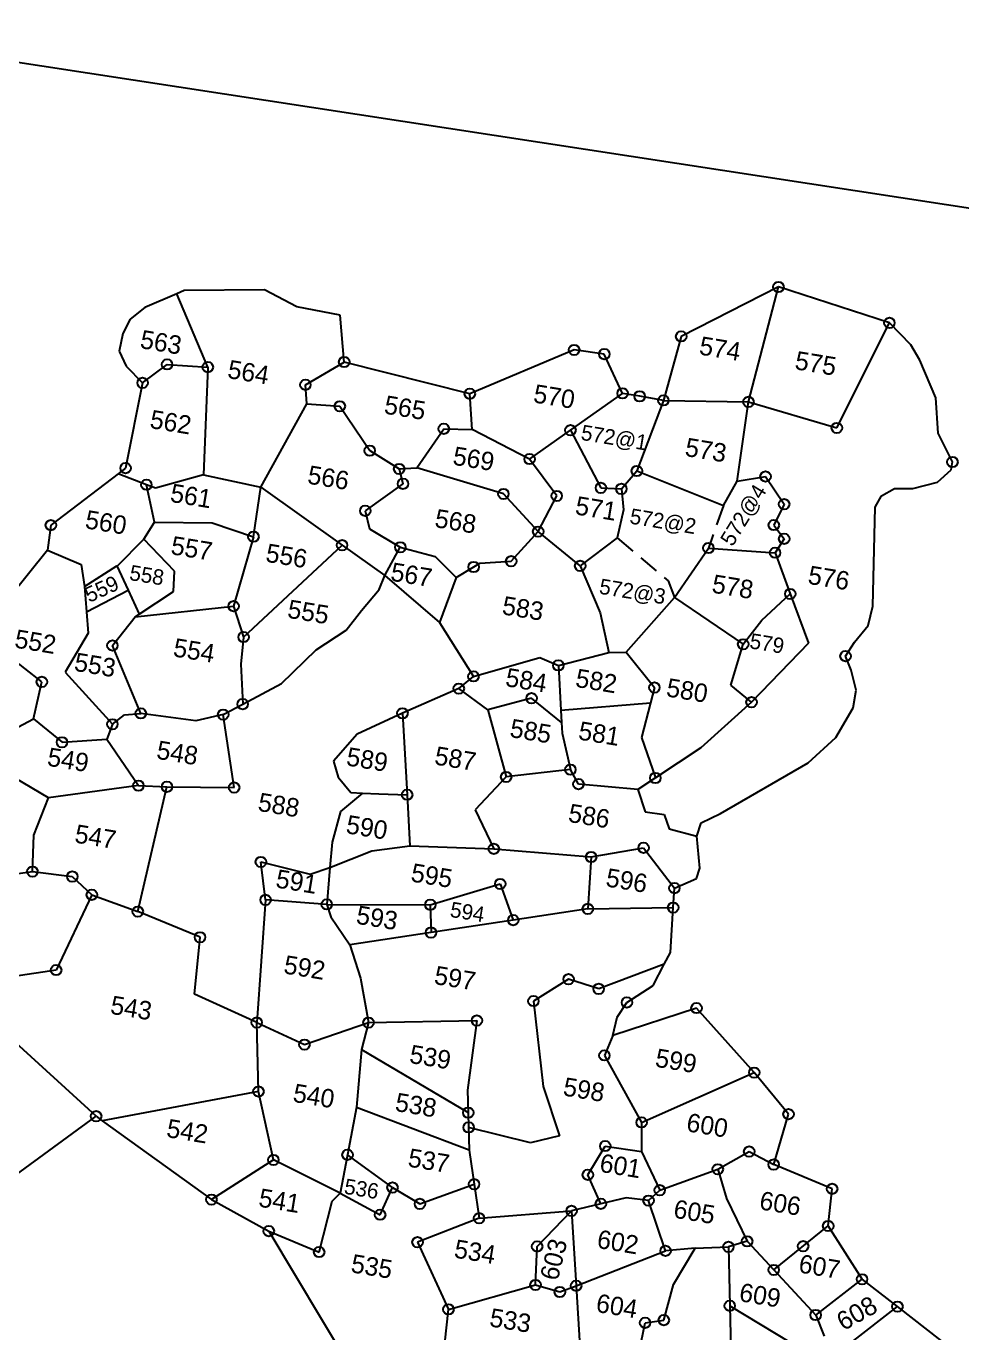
# Model space of a CAD drawing. Header units: metres. Extents: x 260190 to 263401, y 2203527 to 2206859.
# Drawn here: x 261844.3 to 262073, y 2205424.2 to 2205743.7 of the extents above; entities that cross this region are included whole.
import ezdxf

# ---------------------------------------------------------------- set-up
doc = ezdxf.new("R2010")
doc.units = ezdxf.units.M
doc.header["$MEASUREMENT"] = 0
doc.linetypes.add('DASHED', pattern=[0.75, 0.5, -0.25])
for name, color, linetype in [('OFF', 1, 'Continuous'), ('POLY_PARCEL', 6, 'Continuous'), ('POLY_SUBPARCEL', 6, 'DASHED'), ('POLY_WATER', 4, 'Continuous'), ('SYM_STONE', 1, 'Continuous'), ('TEXT_PARCEL', 7, 'Continuous')]:
    doc.layers.add(name, color=color, linetype=linetype)
doc.styles.add('TEXT_MAP', font='', dxfattribs={"height": 1.8})
doc.styles.get('TEXT_MAP').set_extended_font_data('Kruti Dev 050')

msp = doc.modelspace()

# ---------------------------------------------------------------- linework, layer by layer
at = {"layer": 'OFF'}
msp.add_line((262542.96, 2205627.37), (261746.78, 2205749.47), dxfattribs=at)
at = {"layer": 'POLY_PARCEL'}
for p, q in [((261902.57, 2205679.21), (261882.97, 2205679.02)), ((261910.5, 2205675.03), (261902.57, 2205679.21)), ((262028.19, 2205679.91), (262004.42, 2205667.82)), ((262020.86, 2205651.82), (262028.19, 2205679.91)), ((262055.3, 2205671.14), (262028.19, 2205679.91)), ((261881.14, 2205678.24), (261873.31, 2205674.87)), ((261882.97, 2205679.02), (261881.14, 2205678.24)), ((261888.73, 2205660.31), (261881.14, 2205678.24)), ((261873.31, 2205674.87), (261869.79, 2205672.04)), ((261921.12, 2205673.02), (261910.5, 2205675.03)), ((261922.07, 2205661.56), (261921.12, 2205673.02)), ((261869.79, 2205672.04), (261867.97, 2205668.57)), ((262042.47, 2205645.44), (262055.3, 2205671.14)), ((262060.52, 2205665.8), (262055.3, 2205671.14)), ((261867.97, 2205668.57), (261867.07, 2205664.23)), ((262004.42, 2205667.82), (262000.08, 2205652.17)), ((261867.07, 2205664.23), (261868.8, 2205660.54)), ((261978.26, 2205664.52), (261952.77, 2205653.79)), ((261985.63, 2205663.49), (261978.26, 2205664.52)), ((261990.1, 2205653.9), (261985.63, 2205663.49)), ((262062.77, 2205662.02), (262060.52, 2205665.8)), ((261868.8, 2205660.54), (261872.8, 2205656.47)), ((261872.8, 2205656.47), (261878.78, 2205660.98)), ((261878.78, 2205660.98), (261888.73, 2205660.31)), ((261888.73, 2205660.31), (261887.69, 2205634)), ((261912.58, 2205656), (261922.07, 2205661.56)), ((261952.77, 2205653.79), (261922.07, 2205661.56)), ((262066.64, 2205652.77), (262062.77, 2205662.02)), ((261872.8, 2205656.47), (261868.65, 2205635.62)), ((261912.97, 2205651.3), (261912.58, 2205656)), ((261953.33, 2205645.05), (261952.77, 2205653.79)), ((261977.36, 2205644.89), (261990.1, 2205653.9)), ((261994.28, 2205653.18), (261990.1, 2205653.9)), ((261901.69, 2205630.93), (261912.97, 2205651.3)), ((261912.97, 2205651.3), (261921, 2205650.75)), ((261921, 2205650.75), (261928.31, 2205639.89)), ((262000.08, 2205652.17), (261993.59, 2205634.92)), ((262000.08, 2205652.17), (261994.28, 2205653.18)), ((262000.08, 2205652.17), (262020.86, 2205651.82)), ((262018.06, 2205632.44), (262020.86, 2205651.82)), ((262020.86, 2205651.82), (262042.47, 2205645.44)), ((262067.2, 2205644.15), (262066.64, 2205652.77)), ((261939.8, 2205635.68), (261946.4, 2205645.23)), ((261946.4, 2205645.23), (261953.33, 2205645.05)), ((261967.37, 2205637.83), (261953.33, 2205645.05)), ((261967.37, 2205637.83), (261977.36, 2205644.89)), ((261977.36, 2205644.89), (261984.81, 2205630.79)), ((262070.71, 2205637.12), (262067.2, 2205644.15)), ((261928.31, 2205639.89), (261935.5, 2205635.42)), ((261974.01, 2205628.81), (261967.37, 2205637.83)), ((261868.65, 2205635.62), (261866.8, 2205634.21)), ((261935.5, 2205635.42), (261939.8, 2205635.68)), ((261935.5, 2205635.42), (261936.43, 2205631.79)), ((261960.97, 2205629.3), (261939.8, 2205635.68)), ((261989.8, 2205630.55), (261993.59, 2205634.92)), ((261993.59, 2205634.92), (262014.77, 2205626.44)), ((262067.02, 2205632.16), (262070.39, 2205635.19)), ((262070.39, 2205635.19), (262070.71, 2205637.12)), ((261866.8, 2205634.21), (261850.38, 2205621.67)), ((261873.73, 2205631.56), (261866.8, 2205634.21)), ((261875.73, 2205622.44), (261873.73, 2205631.56)), ((261875.93, 2205630.72), (261873.73, 2205631.56)), ((261887.69, 2205634), (261875.93, 2205630.72)), ((261887.69, 2205634), (261901.69, 2205630.93)), ((261936.43, 2205631.79), (261927.22, 2205625.18)), ((262014.77, 2205626.44), (262018.06, 2205632.44)), ((262018.06, 2205632.44), (262025.04, 2205633.57)), ((262025.04, 2205633.57), (262029.57, 2205626.8)), ((262061.02, 2205630.63), (262067.02, 2205632.16)), ((261899.9, 2205618.85), (261901.69, 2205630.93)), ((261901.69, 2205630.93), (261921.54, 2205616.77)), ((261969.48, 2205620.09), (261960.97, 2205629.3)), ((261969.48, 2205620.09), (261974.01, 2205628.81)), ((261984.81, 2205630.79), (261989.8, 2205630.55)), ((261989.8, 2205630.55), (261990.31, 2205625.44)), ((262051.83, 2205626.05), (262053.37, 2205628.84)), ((262053.37, 2205628.84), (262056.54, 2205630.65)), ((262056.54, 2205630.65), (262061.02, 2205630.63)), ((261927.22, 2205625.18), (261928.24, 2205620.76)), ((261990.31, 2205625.44), (261988.79, 2205618.54)), ((262029.57, 2205626.8), (262027.06, 2205621.7)), ((262051.26, 2205601.83), (262051.83, 2205626.05)), ((261850.38, 2205621.67), (261849.55, 2205615.53)), ((261873.11, 2205618.23), (261875.73, 2205622.44)), ((261875.73, 2205622.44), (261889.82, 2205622.25)), ((261889.82, 2205622.25), (261899.9, 2205618.85)), ((262027.06, 2205621.7), (262029.59, 2205618.34)), ((261899.9, 2205618.85), (261895.04, 2205601.86)), ((261928.24, 2205620.76), (261935.78, 2205616.26)), ((261962.88, 2205612.86), (261969.48, 2205620.09)), ((261979.74, 2205611.71), (261969.48, 2205620.09)), ((261988.79, 2205618.54), (261979.74, 2205611.71)), ((261849.55, 2205615.53), (261840.28, 2205603.95)), ((261849.55, 2205615.53), (261857.78, 2205612.06)), ((261866.63, 2205611.76), (261873.11, 2205618.23)), ((261880.59, 2205610.42), (261873.11, 2205618.23)), ((261897.48, 2205594.31), (261921.54, 2205616.77)), ((261921.54, 2205616.77), (261931.98, 2205609.33)), ((261931.98, 2205609.33), (261935.78, 2205616.26)), ((261935.78, 2205616.26), (261944.3, 2205613.98)), ((262002.8, 2205603.98), (262011.07, 2205616.08)), ((262011.07, 2205616.08), (262027.36, 2205614.92)), ((262029.59, 2205618.34), (262027.36, 2205614.92)), ((261857.78, 2205612.06), (261858.64, 2205606.7)), ((261944.3, 2205613.98), (261949.46, 2205608.88)), ((261953.71, 2205611.44), (261955.25, 2205612.38)), ((261955.25, 2205612.38), (261962.88, 2205612.86)), ((262027.36, 2205614.92), (262031.08, 2205604.86)), ((261858.64, 2205606.7), (261866.52, 2205611.7)), ((261866.52, 2205611.7), (261866.63, 2205611.76)), ((261866.52, 2205611.7), (261869.28, 2205605.76)), ((261880.35, 2205605.44), (261880.59, 2205610.42)), ((261930.59, 2205605.9), (261931.98, 2205609.33)), ((261931.98, 2205609.33), (261945.37, 2205597.85)), ((261949.46, 2205608.88), (261945.37, 2205597.85)), ((261949.46, 2205608.88), (261953.71, 2205611.44)), ((261979.74, 2205611.71), (261984.59, 2205600.21)), ((261858.64, 2205606.7), (261859.12, 2205600.44)), ((261859.12, 2205600.44), (261869.28, 2205605.76)), ((261869.28, 2205605.76), (261872, 2205599.89)), ((261926.28, 2205600.81), (261930.59, 2205605.9)), ((261872, 2205599.89), (261880.35, 2205605.44)), ((261990.99, 2205590.63), (262002.8, 2205603.98)), ((262002.8, 2205603.98), (262019.58, 2205592.55)), ((262024.14, 2205598.47), (262031.08, 2205604.86)), ((262031.08, 2205604.86), (262035.53, 2205592.81)), ((261859.12, 2205600.44), (261859.52, 2205595.27)), ((261865.42, 2205592.24), (261871.02, 2205599.24)), ((261871.02, 2205599.24), (261895.04, 2205601.86)), ((261871.02, 2205599.24), (261872, 2205599.89)), ((261895.04, 2205601.86), (261897.48, 2205594.31)), ((261922.58, 2205596), (261926.28, 2205600.81)), ((261984.59, 2205600.21), (261986.73, 2205590.56)), ((262050.13, 2205597.17), (262051.26, 2205601.83)), ((261945.37, 2205597.85), (261953.66, 2205584.69)), ((262019.58, 2205592.55), (262024.14, 2205598.47)), ((262046.76, 2205593.06), (262050.13, 2205597.17)), ((261859.52, 2205595.27), (261853.91, 2205585.72)), ((261897.48, 2205594.31), (261896.77, 2205587.66)), ((261915.22, 2205591.22), (261922.58, 2205596)), ((262035.53, 2205592.81), (262021.61, 2205578.37)), ((262044.59, 2205589.65), (262046.76, 2205593.06)), ((261848.19, 2205583.35), (261839.88, 2205589.86)), ((261872.36, 2205575.64), (261865.42, 2205592.24)), ((261906.71, 2205582.96), (261915.22, 2205591.22)), ((261974.4, 2205587.37), (261986.73, 2205590.56)), ((261986.73, 2205590.56), (261990.99, 2205590.63)), ((261990.99, 2205590.63), (261997.88, 2205581.96)), ((262016.52, 2205582.54), (262019.58, 2205592.55)), ((262045.99, 2205586.18), (262044.59, 2205589.65)), ((261896.77, 2205587.66), (261897.26, 2205577.9)), ((261953.66, 2205584.69), (261969.88, 2205589.27)), ((261969.88, 2205589.27), (261974.4, 2205587.37)), ((261974.4, 2205587.37), (261975.03, 2205576.44)), ((261846.15, 2205574.31), (261848.19, 2205583.35)), ((261853.91, 2205585.72), (261865.42, 2205572.98)), ((261950.07, 2205581.71), (261953.66, 2205584.69)), ((262047.17, 2205581.33), (262045.99, 2205586.18)), ((261897.26, 2205577.9), (261906.71, 2205582.96)), ((261950.07, 2205581.71), (261936.31, 2205575.66)), ((261957.14, 2205576.49), (261950.07, 2205581.71)), ((261997.88, 2205581.96), (261996.9, 2205578.19)), ((262021.61, 2205578.37), (262016.52, 2205582.54)), ((262046.45, 2205576.96), (262047.17, 2205581.33)), ((261892.5, 2205575.34), (261897.26, 2205577.9)), ((261967.86, 2205579.36), (261957.14, 2205576.49)), ((261975.2, 2205573.45), (261967.86, 2205579.36)), ((261975.03, 2205576.44), (261996.9, 2205578.19)), ((261996.9, 2205578.19), (261994.71, 2205569.73)), ((262021.61, 2205578.37), (262009.25, 2205567.2)), ((262042.22, 2205569.76), (262046.45, 2205576.96)), ((261841.12, 2205571.65), (261846.15, 2205574.31)), ((261846.15, 2205574.31), (261853.11, 2205568.58)), ((261865.42, 2205572.98), (261868.37, 2205575.25)), ((261868.37, 2205575.25), (261872.36, 2205575.64)), ((261885.79, 2205573.81), (261872.36, 2205575.64)), ((261892.5, 2205575.34), (261885.79, 2205573.81)), ((261895.17, 2205557.51), (261892.5, 2205575.34)), ((261936.31, 2205575.66), (261925.22, 2205570.53)), ((261936.31, 2205575.66), (261937.44, 2205555.75)), ((261957.14, 2205576.49), (261961.65, 2205560.1)), ((261975.03, 2205576.44), (261975.2, 2205573.45)), ((261865.42, 2205572.98), (261864.08, 2205569.34)), ((261925.22, 2205570.53), (261919.49, 2205563.93)), ((261975.2, 2205573.45), (261975.35, 2205570.79)), ((261975.35, 2205570.79), (261977.34, 2205561.88)), ((261853.11, 2205568.58), (261864.08, 2205569.34)), ((261864.08, 2205569.34), (261871.77, 2205557.97)), ((261994.71, 2205569.73), (261998.11, 2205559.85)), ((262035.44, 2205563.52), (262042.22, 2205569.76)), ((262009.25, 2205567.2), (261998.11, 2205559.85)), ((261849.77, 2205554.98), (261837.38, 2205562.34)), ((261919.49, 2205563.93), (261920.6, 2205560.07)), ((261977.34, 2205561.88), (261961.65, 2205560.1)), ((261979.32, 2205558.35), (261977.34, 2205561.88)), ((262014.02, 2205551.16), (262035.44, 2205563.52)), ((261871.77, 2205557.97), (261849.77, 2205554.98)), ((261871.62, 2205527.17), (261878.76, 2205557.69)), ((261871.77, 2205557.97), (261878.76, 2205557.69)), ((261878.76, 2205557.69), (261895.17, 2205557.51)), ((261920.6, 2205560.07), (261923.65, 2205556.29)), ((261961.65, 2205560.1), (261954.1, 2205552.04)), ((261993.86, 2205557.04), (261979.32, 2205558.35)), ((261998.11, 2205559.85), (261993.86, 2205557.04)), ((261846.25, 2205545.89), (261849.77, 2205554.98)), ((261926.57, 2205556.13), (261921.15, 2205551.67)), ((261923.65, 2205556.29), (261926.57, 2205556.13)), ((261926.57, 2205556.13), (261930.55, 2205555.93)), ((261930.55, 2205555.93), (261937.44, 2205555.75)), ((261937.44, 2205555.75), (261938.14, 2205543.27)), ((261993.86, 2205557.04), (261995.65, 2205551.56)), ((261921.15, 2205551.67), (261919.14, 2205544.17)), ((261954.1, 2205552.04), (261958.63, 2205542.52)), ((261995.65, 2205551.56), (262000.29, 2205550.92)), ((262000.29, 2205550.92), (262001.5, 2205547.39)), ((262008.27, 2205545.65), (262009.34, 2205548.88)), ((262009.34, 2205548.88), (262014.02, 2205551.16)), ((261845.88, 2205536.95), (261846.25, 2205545.89)), ((262001.5, 2205547.39), (262008.27, 2205545.65)), ((262008.95, 2205537.82), (262008.27, 2205545.65)), ((261919.14, 2205544.17), (261918.59, 2205537.94)), ((261918.59, 2205537.94), (261928.84, 2205542)), ((261928.84, 2205542), (261938.14, 2205543.27)), ((261938.14, 2205543.27), (261958.63, 2205542.52)), ((261958.63, 2205542.52), (261982.42, 2205540.53)), ((261982.42, 2205540.53), (261995.23, 2205542.78)), ((261995.23, 2205542.78), (262002.76, 2205532.91)), ((261902.86, 2205530.04), (261901.71, 2205539.31)), ((261901.71, 2205539.31), (261913.79, 2205536.36)), ((261982.42, 2205540.53), (261981.62, 2205527.84)), ((261836.24, 2205535.63), (261845.88, 2205536.95)), ((261845.88, 2205536.95), (261855.62, 2205535.74)), ((261855.62, 2205535.74), (261860.4, 2205531.28)), ((261913.79, 2205536.36), (261918.59, 2205537.94)), ((261918.59, 2205537.94), (261917.8, 2205528.93)), ((262008.17, 2205535.25), (262008.95, 2205537.82)), ((261943.11, 2205528.83), (261960.2, 2205533.94)), ((261960.2, 2205533.94), (261963.39, 2205525.09)), ((262002.47, 2205528.15), (262002.76, 2205532.91)), ((262002.76, 2205532.91), (262008.17, 2205535.25)), ((261860.4, 2205531.28), (261851.67, 2205512.87)), ((261860.4, 2205531.28), (261871.62, 2205527.17)), ((261902.86, 2205530.04), (261900.69, 2205500.05)), ((261917.8, 2205528.93), (261902.86, 2205530.04)), ((261917.8, 2205528.93), (261918.84, 2205525.86)), ((261917.8, 2205528.93), (261943.11, 2205528.83)), ((261886.83, 2205520.9), (261871.62, 2205527.17)), ((261918.84, 2205525.86), (261923.44, 2205519.05)), ((261943.11, 2205528.83), (261943.28, 2205522.05)), ((261981.62, 2205527.84), (261963.39, 2205525.09)), ((261981.62, 2205527.84), (262002.47, 2205528.15)), ((262001.79, 2205517.19), (262002.47, 2205528.15)), ((261963.39, 2205525.09), (261943.28, 2205522.05)), ((261885.51, 2205507), (261886.83, 2205520.9)), ((261943.28, 2205522.05), (261923.44, 2205519.05)), ((261923.44, 2205519.05), (261926.07, 2205510.86)), ((262000.29, 2205514.29), (262001.79, 2205517.19)), ((262000.29, 2205514.29), (261984.26, 2205508.28)), ((261997.59, 2205509.09), (262000.29, 2205514.29)), ((261851.67, 2205512.87), (261841.3, 2205511.27)), ((261926.07, 2205510.86), (261928.01, 2205500.03)), ((261976.91, 2205510.64), (261968.3, 2205505.3)), ((261984.26, 2205508.28), (261976.91, 2205510.64)), ((261900.69, 2205500.05), (261885.51, 2205507)), ((261991.16, 2205504.95), (261997.59, 2205509.09)), ((261968.3, 2205505.3), (261970.67, 2205484.42)), ((262008.17, 2205503.58), (261987.68, 2205496.91)), ((261988.78, 2205501.39), (261991.16, 2205504.95)), ((262022.28, 2205487.81), (262008.17, 2205503.58)), ((261928.01, 2205500.03), (261954.51, 2205500.54)), ((261954.51, 2205500.54), (261952.22, 2205483.49)), ((261987.68, 2205496.91), (261988.78, 2205501.39)), ((261901.11, 2205483.18), (261900.69, 2205500.05)), ((261900.69, 2205500.05), (261912.35, 2205494.65)), ((261912.35, 2205494.65), (261928.01, 2205500.03)), ((261928.01, 2205500.03), (261926.27, 2205493.43)), ((261987.68, 2205496.91), (261985.65, 2205492.01)), ((261926.27, 2205493.43), (261925.11, 2205479.31)), ((261926.27, 2205493.43), (261952.38, 2205478.01)), ((261985.65, 2205492.01), (261994.75, 2205475.63)), ((261994.75, 2205475.63), (262022.28, 2205487.81)), ((262030.66, 2205477.64), (262022.28, 2205487.81)), ((261970.67, 2205484.42), (261974.68, 2205472.35)), ((261901.11, 2205483.18), (261862.96, 2205476.04)), ((261904.76, 2205466.44), (261901.11, 2205483.18)), ((261952.22, 2205483.49), (261952.38, 2205478.01)), ((261925.11, 2205479.31), (261922.88, 2205467.7)), ((261925.11, 2205479.31), (261952.64, 2205468.89)), ((261952.38, 2205478.01), (261952.48, 2205474.4)), ((261861.44, 2205477.14), (261862.96, 2205476.04)), ((261862.96, 2205476.04), (261889.63, 2205456.75)), ((261994.75, 2205475.63), (261994.74, 2205468.48)), ((262027.02, 2205465.32), (262030.66, 2205477.64)), ((261967.62, 2205470.62), (261952.48, 2205474.4)), ((261952.48, 2205474.4), (261952.64, 2205468.89)), ((261974.68, 2205472.35), (261967.62, 2205470.62)), ((261952.64, 2205468.89), (261952.66, 2205468.23)), ((261952.66, 2205468.23), (261953.8, 2205460.51)), ((261981.62, 2205462.81), (261985.87, 2205469.84)), ((261985.87, 2205469.84), (261994.74, 2205468.48)), ((261994.74, 2205468.48), (261999.18, 2205459.05)), ((262013.37, 2205464.16), (262021.04, 2205468.5)), ((262021.04, 2205468.5), (262027.02, 2205465.32)), ((261904.76, 2205466.44), (261889.63, 2205456.75)), ((261921.08, 2205458.33), (261904.76, 2205466.44)), ((261922.88, 2205467.7), (261921.08, 2205458.33)), ((261933.87, 2205459.7), (261922.88, 2205467.7)), ((262041.3, 2205459.38), (262027.02, 2205465.32)), ((261984.79, 2205455.72), (261981.62, 2205462.81)), ((261999.18, 2205459.05), (262013.37, 2205464.16)), ((262013.37, 2205464.16), (262015.48, 2205457.04)), ((261930.85, 2205453.05), (261933.87, 2205459.7)), ((261933.87, 2205459.7), (261940.57, 2205455.7)), ((261940.57, 2205455.7), (261953.8, 2205460.51)), ((261953.8, 2205460.51), (261955.03, 2205452.2)), ((261996.44, 2205456.5), (261999.18, 2205459.05)), ((262040.35, 2205450.3), (262041.3, 2205459.38)), ((261889.63, 2205456.75), (261903.64, 2205449.04)), ((261915.95, 2205443.92), (261919.15, 2205456.34)), ((261919.15, 2205456.34), (261921.08, 2205458.33)), ((261921.08, 2205458.33), (261930.85, 2205453.05)), ((261984.79, 2205455.72), (261977.64, 2205453.99)), ((261990.95, 2205457.21), (261984.79, 2205455.72)), ((261996.44, 2205456.5), (261990.95, 2205457.21)), ((262000.61, 2205444.22), (261996.44, 2205456.5)), ((262015.48, 2205457.04), (262020.53, 2205446.55)), ((261955.03, 2205452.2), (261977.64, 2205453.99)), ((261969.22, 2205445.29), (261977.64, 2205453.99)), ((261977.64, 2205453.99), (261978.75, 2205435.67)), ((261903.64, 2205449.04), (261923.37, 2205416.12)), ((261903.64, 2205449.04), (261915.95, 2205443.92)), ((261955.03, 2205452.2), (261939.99, 2205446.33)), ((262027.04, 2205439.55), (262040.35, 2205450.3)), ((262048.62, 2205437.27), (262040.35, 2205450.3)), ((261939.99, 2205446.33), (261947.54, 2205429.91)), ((262020.53, 2205446.55), (262015.96, 2205445.19)), ((262020.53, 2205446.55), (262027.04, 2205439.55)), ((261968.83, 2205435.88), (261969.22, 2205445.29)), ((261978.75, 2205435.67), (262000.61, 2205444.22)), ((262007.82, 2205444.86), (262000.61, 2205444.22)), ((262002.52, 2205435.99), (262007.82, 2205444.86)), ((262007.82, 2205444.86), (262015.96, 2205445.19)), ((262015.96, 2205445.19), (262016.28, 2205430.78)), ((262027.04, 2205439.55), (262037.29, 2205428.52)), ((262037.29, 2205428.52), (262048.62, 2205437.27)), ((262057.27, 2205430.58), (262048.62, 2205437.27)), ((261947.54, 2205429.91), (261968.83, 2205435.88)), ((261968.83, 2205435.88), (261974.78, 2205434.16)), ((261974.78, 2205434.16), (261978.75, 2205435.67)), ((261978.75, 2205435.67), (261979.64, 2205420.91)), ((262000.18, 2205427.27), (262002.52, 2205435.99)), ((261946.62, 2205421.61), (261947.54, 2205429.91)), ((262016.28, 2205430.78), (262031.16, 2205421.8)), ((262016.28, 2205430.78), (262016.96, 2205400.61)), ((262045.84, 2205421.71), (262057.27, 2205430.58)), ((262068.05, 2205422.23), (262057.27, 2205430.58)), ((261995.59, 2205426.62), (262000.18, 2205427.27)), ((262037.29, 2205428.52), (262039.34, 2205423.35)), ((261993.71, 2205417.57), (261995.59, 2205426.62))]:
    msp.add_line(p, q, dxfattribs=at)
at = {"layer": 'POLY_SUBPARCEL', "ltscale": 10}
for p, q in [((262014.77, 2205626.44), (262011.07, 2205616.08)), ((261988.79, 2205618.54), (262001.24, 2205608.04)), ((262001.24, 2205608.04), (262002.8, 2205603.98))]:
    msp.add_line(p, q, dxfattribs=at)
at = {"layer": 'POLY_WATER'}
for p, q in [((261861.44, 2205477.14), (261839.93, 2205496.81)), ((261796.38, 2205429.77), (261861.44, 2205477.14))]:
    msp.add_line(p, q, dxfattribs=at)
at = {"layer": 'SYM_STONE'}
for centre in [(262028.19, 2205679.91), (262055.3, 2205671.14), (262004.42, 2205667.82), (261978.26, 2205664.52), (261985.63, 2205663.49), (261878.78, 2205660.98), (261888.73, 2205660.31), (261922.07, 2205661.56), (261872.8, 2205656.47), (261912.58, 2205656), (261952.77, 2205653.79), (261990.1, 2205653.9), (261994.28, 2205653.18), (261921, 2205650.75), (262000.08, 2205652.17), (262020.86, 2205651.82), (261946.4, 2205645.23), (261977.36, 2205644.89), (262042.47, 2205645.44), (261928.31, 2205639.89), (261967.37, 2205637.83), (262070.71, 2205637.12), (261868.65, 2205635.62), (261935.5, 2205635.42), (261993.59, 2205634.92), (262025.04, 2205633.57), (261873.73, 2205631.56), (261936.43, 2205631.79), (261984.81, 2205630.79), (261989.8, 2205630.55), (261960.97, 2205629.3), (261974.01, 2205628.81), (262029.57, 2205626.8), (261927.22, 2205625.18), (261850.38, 2205621.67), (262027.06, 2205621.7), (261899.9, 2205618.85), (261969.48, 2205620.09), (262029.59, 2205618.34), (261921.54, 2205616.77), (261935.78, 2205616.26), (262011.07, 2205616.08), (262027.36, 2205614.92), (261953.71, 2205611.44), (261962.88, 2205612.86), (261979.74, 2205611.71), (262031.08, 2205604.86), (261895.04, 2205601.86), (261865.42, 2205592.24), (261897.48, 2205594.31), (262019.58, 2205592.55), (262044.59, 2205589.65), (261974.4, 2205587.37), (261848.19, 2205583.35), (261953.66, 2205584.69), (261997.88, 2205581.96), (261950.07, 2205581.71), (261967.86, 2205579.36), (261872.36, 2205575.64), (261897.26, 2205577.9), (261936.31, 2205575.66), (262021.61, 2205578.37), (261865.42, 2205572.98), (261892.5, 2205575.34), (261853.11, 2205568.58), (261961.65, 2205560.1), (261977.34, 2205561.88), (261998.11, 2205559.85), (261871.77, 2205557.97), (261878.76, 2205557.69), (261895.17, 2205557.51), (261979.32, 2205558.35), (261937.44, 2205555.75), (261958.63, 2205542.52), (261982.42, 2205540.53), (261995.23, 2205542.78), (261901.71, 2205539.31), (261845.88, 2205536.95), (261855.62, 2205535.74), (261860.4, 2205531.28), (261960.2, 2205533.94), (262002.76, 2205532.91), (261902.86, 2205530.04), (261917.8, 2205528.93), (261943.11, 2205528.83), (261981.62, 2205527.84), (262002.47, 2205528.15), (261871.62, 2205527.17), (261963.39, 2205525.09), (261943.28, 2205522.05), (261886.83, 2205520.9), (261851.67, 2205512.87), (261976.91, 2205510.64), (261968.3, 2205505.3), (261984.26, 2205508.28), (261991.16, 2205504.95), (262008.17, 2205503.58), (261900.69, 2205500.05), (261928.01, 2205500.03), (261954.51, 2205500.54), (261912.35, 2205494.65), (261985.65, 2205492.01), (262022.28, 2205487.81), (261901.11, 2205483.18), (261861.44, 2205477.14), (261952.38, 2205478.01), (262030.66, 2205477.64), (261952.48, 2205474.4), (261994.75, 2205475.63), (261922.88, 2205467.7), (261985.87, 2205469.84), (262021.04, 2205468.5), (261904.76, 2205466.44), (262013.37, 2205464.16), (262027.02, 2205465.32), (261981.62, 2205462.81), (261933.87, 2205459.7), (261953.8, 2205460.51), (261999.18, 2205459.05), (262041.3, 2205459.38), (261889.63, 2205456.75), (261940.57, 2205455.7), (261984.79, 2205455.72), (261996.44, 2205456.5), (261930.85, 2205453.05), (261955.03, 2205452.2), (261977.64, 2205453.99), (261903.64, 2205449.04), (262040.35, 2205450.3), (261939.99, 2205446.33), (261969.22, 2205445.29), (262015.96, 2205445.19), (262020.53, 2205446.55), (262034.22, 2205445.35), (261915.95, 2205443.92), (262000.61, 2205444.22), (262027.04, 2205439.55), (261968.83, 2205435.88), (261978.75, 2205435.67), (262048.62, 2205437.27), (261974.78, 2205434.16), (261947.54, 2205429.91), (262016.28, 2205430.78), (262057.27, 2205430.58), (261995.59, 2205426.62), (262000.18, 2205427.27), (262037.29, 2205428.52)]:
    msp.add_circle(centre, 1.28, dxfattribs=at)

# ---------------------------------------------------------------- texts
at = {"layer": 'TEXT_PARCEL', "style": 'TEXT_MAP'}
for s, height, rotation, p in [('563', 4.51, 350.6617, (261871.99, 2205664.99)), ('574', 4.51, 350.6617, (262008.62, 2205663.43)), ('575', 4.51, 350.6617, (262031.99, 2205659.83)), ('564', 4.51, 350.6617, (261893.36, 2205657.67)), ('570', 4.51, 350.6617, (261968.09, 2205651.72)), ('565', 4.51, 350.6617, (261931.62, 2205648.99)), ('562', 4.51, 350.6617, (261874.36, 2205645.45)), ('572@1', 3.758, 350.6617, (261979.74, 2205642.56)), ('569', 4.51, 350.6617, (261948.4, 2205636.5)), ('573', 4.51, 350.6617, (262005.14, 2205638.63)), ('566', 4.51, 350.6617, (261912.89, 2205631.87)), ('561', 4.51, 350.6617, (261879.34, 2205627.41)), ('572@4', 3.758, 58.4455, (262016.95, 2205616.24)), ('571', 4.51, 350.6617, (261978.31, 2205624.35)), ('560', 4.51, 350.6617, (261858.54, 2205620.94)), ('568', 4.51, 350.6617, (261943.99, 2205621.22)), ('572@2', 3.758, 350.6617, (261991.66, 2205622.1)), ('557', 4.51, 350.6617, (261879.49, 2205614.6)), ('556', 4.51, 350.6617, (261902.67, 2205612.76)), ('567', 4.51, 350.6617, (261933.2, 2205608.14)), ('559', 3.758, 24.335, (261859.75, 2205602.64)), ('558', 3.758, 350.6617, (261869.4, 2205608.28)), ('578', 4.51, 350.6617, (262011.71, 2205605.21)), ('576', 4.51, 350.6617, (262035.19, 2205607.36)), ('572@3', 3.758, 350.6617, (261984.2, 2205604.93)), ('555', 4.51, 350.6617, (261907.99, 2205599.06)), ('583', 4.51, 350.6617, (261960.44, 2205599.91)), ('552', 4.51, 350.6617, (261841.31, 2205591.77)), ('554', 4.51, 350.6617, (261880.08, 2205589.62)), ('579', 3.758, 350.6617, (262020.96, 2205591.58)), ('553', 4.51, 350.6617, (261855.88, 2205586.09)), ('584', 4.51, 350.6617, (261961.26, 2205582.34)), ('582', 4.51, 350.6617, (261978.37, 2205582.16)), ('580', 4.51, 350.6617, (262000.57, 2205579.84)), ('585', 4.51, 350.6617, (261962.33, 2205569.9)), ('581', 4.51, 350.6617, (261979.08, 2205569.29)), ('549', 4.51, 350.6617, (261849.29, 2205562.89)), ('548', 4.51, 350.6617, (261875.99, 2205564.59)), ('589', 4.51, 350.6617, (261922.38, 2205562.96)), ('587', 4.51, 350.6617, (261943.94, 2205563.18)), ('588', 4.51, 350.6617, (261900.78, 2205551.84)), ('586', 4.51, 350.6617, (261976.61, 2205549.15)), ('547', 4.51, 350.6617, (261855.99, 2205544.09)), ('590', 4.51, 350.6617, (261922.3, 2205546.37)), ('595', 4.51, 350.6617, (261938.16, 2205534.57)), ('591', 4.51, 350.6617, (261905.13, 2205533.1)), ('596', 4.51, 350.6617, (261985.79, 2205533.37)), ('594', 3.758, 350.6617, (261947.74, 2205525.91)), ('593', 4.51, 350.6617, (261924.78, 2205524.25)), ('592', 4.51, 350.6617, (261907.08, 2205512.09)), ('597', 4.51, 350.6617, (261943.85, 2205509.5)), ('543', 4.51, 350.6617, (261864.71, 2205502.21)), ('539', 4.51, 350.6617, (261937.8, 2205490.2)), ('599', 4.51, 350.6617, (261997.86, 2205489.28)), ('540', 4.51, 350.6617, (261909.34, 2205480.69)), ('598', 4.51, 350.6617, (261975.36, 2205482.24)), ('538', 4.51, 350.6617, (261934.29, 2205478.46)), ('600', 4.51, 350.6617, (262005.49, 2205473.5)), ('542', 4.51, 350.6617, (261878.43, 2205472.07)), ('537', 4.51, 350.6617, (261937.43, 2205464.86)), ('601', 4.51, 350.6617, (261984.27, 2205463.58)), ('536', 3.758, 350.6617, (261921.87, 2205458.21)), ('541', 4.51, 350.6617, (261900.94, 2205455.07)), ('606', 4.51, 350.6617, (262023.32, 2205454.41)), ('605', 4.51, 350.6617, (262002.33, 2205452.36)), ('602', 4.51, 350.6617, (261983.64, 2205444.97)), ('534', 4.51, 350.6617, (261948.72, 2205442.6)), ('603', 4.51, 76.2602, (261974.23, 2205436.7)), ('535', 4.51, 350.6617, (261923.5, 2205439)), ('607', 4.51, 350.6617, (262032.91, 2205438.97)), ('609', 4.51, 350.6617, (262018.38, 2205431.95)), ('604', 4.51, 350.6617, (261983.39, 2205429.32)), ('533', 4.51, 350.6617, (261957.37, 2205425.78)), ('608', 4.51, 29.5412, (262044.07, 2205424.55))]:
    msp.add_text(s, height=height, rotation=rotation, dxfattribs=at).set_placement(p)

doc.saveas('drawing.dxf')
